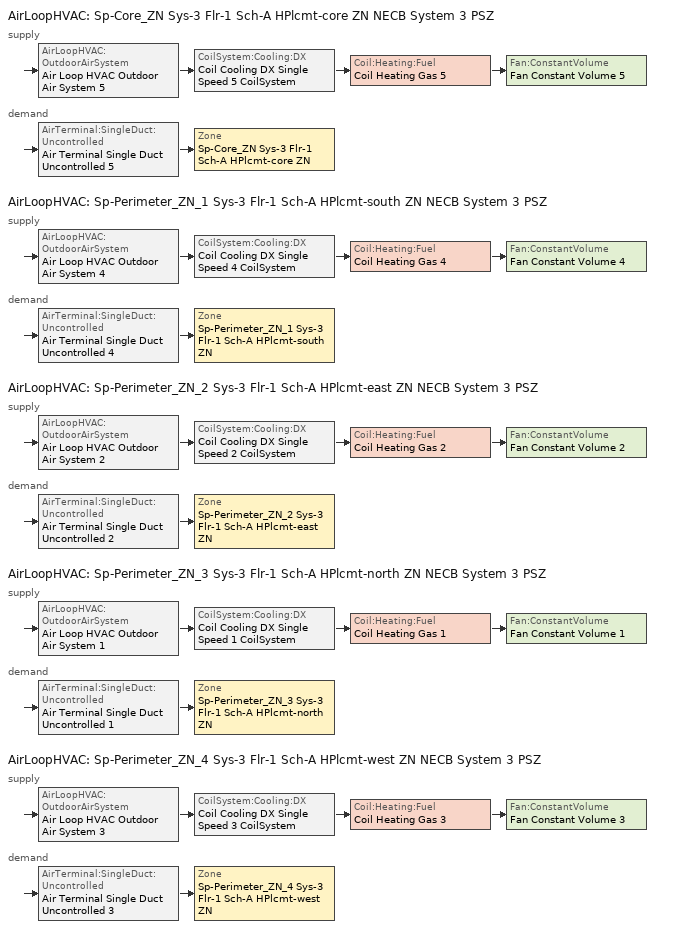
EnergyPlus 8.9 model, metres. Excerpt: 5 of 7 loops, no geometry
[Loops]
AirLoopHVAC 'Sp-Core_ZN Sys-3 Flr-1 Sch-A HPlcmt-core ZN NECB System 3 PSZ'
 supply: AirLoopHVAC:OutdoorAirSystem 'Air Loop HVAC Outdoor Air System 5' > CoilSystem:Cooling:DX 'Coil Cooling DX Single Speed 5 CoilSystem' > Coil:Heating:Fuel 'Coil Heating Gas 5' > Fan:ConstantVolume 'Fan Constant Volume 5'
 demand: AirTerminal:SingleDuct:Uncontrolled 'Air Terminal Single Duct Uncontrolled 5' > Zone 'Sp-Core_ZN Sys-3 Flr-1 Sch-A HPlcmt-core ZN'
AirLoopHVAC 'Sp-Perimeter_ZN_1 Sys-3 Flr-1 Sch-A HPlcmt-south ZN NECB System 3 PSZ'
 supply: AirLoopHVAC:OutdoorAirSystem 'Air Loop HVAC Outdoor Air System 4' > CoilSystem:Cooling:DX 'Coil Cooling DX Single Speed 4 CoilSystem' > Coil:Heating:Fuel 'Coil Heating Gas 4' > Fan:ConstantVolume 'Fan Constant Volume 4'
 demand: AirTerminal:SingleDuct:Uncontrolled 'Air Terminal Single Duct Uncontrolled 4' > Zone 'Sp-Perimeter_ZN_1 Sys-3 Flr-1 Sch-A HPlcmt-south ZN'
AirLoopHVAC 'Sp-Perimeter_ZN_2 Sys-3 Flr-1 Sch-A HPlcmt-east ZN NECB System 3 PSZ'
 supply: AirLoopHVAC:OutdoorAirSystem 'Air Loop HVAC Outdoor Air System 2' > CoilSystem:Cooling:DX 'Coil Cooling DX Single Speed 2 CoilSystem' > Coil:Heating:Fuel 'Coil Heating Gas 2' > Fan:ConstantVolume 'Fan Constant Volume 2'
 demand: AirTerminal:SingleDuct:Uncontrolled 'Air Terminal Single Duct Uncontrolled 2' > Zone 'Sp-Perimeter_ZN_2 Sys-3 Flr-1 Sch-A HPlcmt-east ZN'
AirLoopHVAC 'Sp-Perimeter_ZN_3 Sys-3 Flr-1 Sch-A HPlcmt-north ZN NECB System 3 PSZ'
 supply: AirLoopHVAC:OutdoorAirSystem 'Air Loop HVAC Outdoor Air System 1' > CoilSystem:Cooling:DX 'Coil Cooling DX Single Speed 1 CoilSystem' > Coil:Heating:Fuel 'Coil Heating Gas 1' > Fan:ConstantVolume 'Fan Constant Volume 1'
 demand: AirTerminal:SingleDuct:Uncontrolled 'Air Terminal Single Duct Uncontrolled 1' > Zone 'Sp-Perimeter_ZN_3 Sys-3 Flr-1 Sch-A HPlcmt-north ZN'
AirLoopHVAC 'Sp-Perimeter_ZN_4 Sys-3 Flr-1 Sch-A HPlcmt-west ZN NECB System 3 PSZ'
 supply: AirLoopHVAC:OutdoorAirSystem 'Air Loop HVAC Outdoor Air System 3' > CoilSystem:Cooling:DX 'Coil Cooling DX Single Speed 3 CoilSystem' > Coil:Heating:Fuel 'Coil Heating Gas 3' > Fan:ConstantVolume 'Fan Constant Volume 3'
 demand: AirTerminal:SingleDuct:Uncontrolled 'Air Terminal Single Duct Uncontrolled 3' > Zone 'Sp-Perimeter_ZN_4 Sys-3 Flr-1 Sch-A HPlcmt-west ZN'
[ZoneControl:Thermostat] Control Object Type 1=ThermostatSetpoint:DualSetpoint
Name | Zone or ZoneList | Control Type Schedule | Control Name 1
Sp-Core_ZN Sys-3 Flr-1 Sch-A HPlcmt-core ZN Thermostat | Sp-Core_ZN Sys-3 Flr-1 Sch-A HPlcmt-core ZN | Sp-Core_ZN Sys-3 Flr-1 Sch-A HPlcmt-core ZN Thermostat Schedule | Space Function Office enclosed > 25 m2 Thermostat 10
Sp-Perimeter_ZN_1 Sys-3 Flr-1 Sch-A HPlcmt-south ZN Thermostat | Sp-Perimeter_ZN_1 Sys-3 Flr-1 Sch-A HPlcmt-south ZN | Sp-Perimeter_ZN_1 Sys-3 Flr-1 Sch-A HPlcmt-south ZN Thermostat Schedule | Space Function Office enclosed > 25 m2 Thermostat 9
Sp-Perimeter_ZN_2 Sys-3 Flr-1 Sch-A HPlcmt-east ZN Thermostat | Sp-Perimeter_ZN_2 Sys-3 Flr-1 Sch-A HPlcmt-east ZN | Sp-Perimeter_ZN_2 Sys-3 Flr-1 Sch-A HPlcmt-east ZN Thermostat Schedule | Space Function Office enclosed > 25 m2 Thermostat 7
Sp-Perimeter_ZN_3 Sys-3 Flr-1 Sch-A HPlcmt-north ZN Thermostat | Sp-Perimeter_ZN_3 Sys-3 Flr-1 Sch-A HPlcmt-north ZN | Sp-Perimeter_ZN_3 Sys-3 Flr-1 Sch-A HPlcmt-north ZN Thermostat Schedule | Space Function Office enclosed > 25 m2 Thermostat 6
Sp-Perimeter_ZN_4 Sys-3 Flr-1 Sch-A HPlcmt-west ZN Thermostat | Sp-Perimeter_ZN_4 Sys-3 Flr-1 Sch-A HPlcmt-west ZN | Sp-Perimeter_ZN_4 Sys-3 Flr-1 Sch-A HPlcmt-west ZN Thermostat Schedule | Space Function Office enclosed > 25 m2 Thermostat 8
[ThermostatSetpoint:DualSetpoint] Heating Setpoint Temperature Schedule=NECB-A-Thermostat Setpoint-Heating; Cooling Setpoint Temperature Schedule=NECB-A-Thermostat Setpoint-Cooling
Space Function Office enclosed > 25 m2 Thermostat 10; Space Function Office enclosed > 25 m2 Thermostat 9; Space Function Office enclosed > 25 m2 Thermostat 7; Space Function Office enclosed > 25 m2 Thermostat 6; Space Function Office enclosed > 25 m2 Thermostat 8
[AirTerminal:SingleDuct:Uncontrolled] Availability Schedule=Always On Discrete; Maximum Air Flow Rate {m3/s}=AutoSize
Air Terminal Single Duct Uncontrolled 5; Air Terminal Single Duct Uncontrolled 4; Air Terminal Single Duct Uncontrolled 2; Air Terminal Single Duct Uncontrolled 1; Air Terminal Single Duct Uncontrolled 3
[Zone equipment]
Sp-Core_ZN Sys-3 Flr-1 Sch-A HPlcmt-core ZN: Air Terminal Single Duct Uncontrolled 5, Zone HVAC Baseboard Convective Water 5
Sp-Perimeter_ZN_1 Sys-3 Flr-1 Sch-A HPlcmt-south ZN: Air Terminal Single Duct Uncontrolled 4, Zone HVAC Baseboard Convective Water 4
Sp-Perimeter_ZN_2 Sys-3 Flr-1 Sch-A HPlcmt-east ZN: Air Terminal Single Duct Uncontrolled 2, Zone HVAC Baseboard Convective Water 2
Sp-Perimeter_ZN_3 Sys-3 Flr-1 Sch-A HPlcmt-north ZN: Air Terminal Single Duct Uncontrolled 1, Zone HVAC Baseboard Convective Water 1
Sp-Perimeter_ZN_4 Sys-3 Flr-1 Sch-A HPlcmt-west ZN: Air Terminal Single Duct Uncontrolled 3, Zone HVAC Baseboard Convective Water 3
[Sizing:Zone] Zone Cooling Design Supply Air Temperature Input Method=SupplyAirTemperature; Zone Cooling Design Supply Air Temperature {C}=13; Zone Cooling Design Supply Air Temperature Difference {deltaC}=11.11; Zone Heating Design Supply Air Temperature Input Method=SupplyAirTemperature; Zone Heating Design Supply Air Temperature {C}=43; Zone Heating Design Supply Air Temperature Difference {deltaC}=11.11; Zone Cooling Design Supply Air Humidity Ratio {kgWater/kgDryAir}=0.0085; Zone Heating Design Supply Air Humidity Ratio {kgWater/kgDryAir}=0.008; Design Specification Outdoor Air Object=Space Function Office enclosed > 25 m2 Ventilation; Zone Heating Sizing Factor=1.3; Zone Cooling Sizing Factor=1.1; Cooling Design Air Flow Method=DesignDay; Cooling Design Air Flow Rate {m3/s}=0; Cooling Minimum Air Flow per Zone Floor Area {m3/s-m2}=0.000762; Cooling Minimum Air Flow {m3/s}=0; Cooling Minimum Air Flow Fraction=0; Heating Design Air Flow Method=DesignDay; Heating Design Air Flow Rate {m3/s}=0; Heating Maximum Air Flow per Zone Floor Area {m3/s-m2}=0.002032; Heating Maximum Air Flow {m3/s}=0.141576; Heating Maximum Air Flow Fraction=0.3; Account for Dedicated Outdoor Air System=No
Name | Design Specification Zone Air Distribution Object
Sp-Core_ZN Sys-3 Flr-1 Sch-A HPlcmt-core ZN | Sp-Core_ZN Sys-3 Flr-1 Sch-A HPlcmt-core ZN Design Spec Zone Air Dist
Sp-Perimeter_ZN_1 Sys-3 Flr-1 Sch-A HPlcmt-south ZN | Sp-Perimeter_ZN_1 Sys-3 Flr-1 Sch-A HPlcmt-south ZN Design Spec Zone Air Dist
Sp-Perimeter_ZN_2 Sys-3 Flr-1 Sch-A HPlcmt-east ZN | Sp-Perimeter_ZN_2 Sys-3 Flr-1 Sch-A HPlcmt-east ZN Design Spec Zone Air Dist
Sp-Perimeter_ZN_3 Sys-3 Flr-1 Sch-A HPlcmt-north ZN | Sp-Perimeter_ZN_3 Sys-3 Flr-1 Sch-A HPlcmt-north ZN Design Spec Zone Air Dist
Sp-Perimeter_ZN_4 Sys-3 Flr-1 Sch-A HPlcmt-west ZN | Sp-Perimeter_ZN_4 Sys-3 Flr-1 Sch-A HPlcmt-west ZN Design Spec Zone Air Dist
[DesignSpecification:ZoneAirDistribution] Zone Air Distribution Effectiveness in Cooling Mode=1; Zone Air Distribution Effectiveness in Heating Mode=1
Sp-Core_ZN Sys-3 Flr-1 Sch-A HPlcmt-core ZN Design Spec Zone Air Dist; Sp-Perimeter_ZN_1 Sys-3 Flr-1 Sch-A HPlcmt-south ZN Design Spec Zone Air Dist; Sp-Perimeter_ZN_2 Sys-3 Flr-1 Sch-A HPlcmt-east ZN Design Spec Zone Air Dist; Sp-Perimeter_ZN_3 Sys-3 Flr-1 Sch-A HPlcmt-north ZN Design Spec Zone Air Dist; Sp-Perimeter_ZN_4 Sys-3 Flr-1 Sch-A HPlcmt-west ZN Design Spec Zone Air Dist
[Controller:MechanicalVentilation] Availability Schedule=Always On Discrete; Demand Controlled Ventilation=No; System Outdoor Air Method=ZoneSum; Design Specification Outdoor Air Object Name 1=Space Function Office enclosed > 25 m2 Ventilation
Name | Zone Name 1 | Design Specification Zone Air Distribution Object Name 1
Controller Mechanical Ventilation 5 | Sp-Core_ZN Sys-3 Flr-1 Sch-A HPlcmt-core ZN | Sp-Core_ZN Sys-3 Flr-1 Sch-A HPlcmt-core ZN Design Spec Zone Air Dist
Controller Mechanical Ventilation 4 | Sp-Perimeter_ZN_1 Sys-3 Flr-1 Sch-A HPlcmt-south ZN | Sp-Perimeter_ZN_1 Sys-3 Flr-1 Sch-A HPlcmt-south ZN Design Spec Zone Air Dist
Controller Mechanical Ventilation 2 | Sp-Perimeter_ZN_2 Sys-3 Flr-1 Sch-A HPlcmt-east ZN | Sp-Perimeter_ZN_2 Sys-3 Flr-1 Sch-A HPlcmt-east ZN Design Spec Zone Air Dist
Controller Mechanical Ventilation 1 | Sp-Perimeter_ZN_3 Sys-3 Flr-1 Sch-A HPlcmt-north ZN | Sp-Perimeter_ZN_3 Sys-3 Flr-1 Sch-A HPlcmt-north ZN Design Spec Zone Air Dist
Controller Mechanical Ventilation 3 | Sp-Perimeter_ZN_4 Sys-3 Flr-1 Sch-A HPlcmt-west ZN | Sp-Perimeter_ZN_4 Sys-3 Flr-1 Sch-A HPlcmt-west ZN Design Spec Zone Air Dist
[DesignSpecification:OutdoorAir]
Space Function Office enclosed > 25 m2 Ventilation: Outdoor Air Method=Sum; Outdoor Air Flow per Person {m3/s-person}=0; Outdoor Air Flow per Zone Floor Area {m3/s-m2}=0.00042164; Outdoor Air Flow per Zone {m3/s}=0; Outdoor Air Flow Air Changes per Hour {1/hr}=0
[AirLoopHVAC] Design Supply Air Flow Rate {m3/s}=AutoSize
Sp-Core_ZN Sys-3 Flr-1 Sch-A HPlcmt-core ZN NECB System 3 PSZ; Sp-Perimeter_ZN_1 Sys-3 Flr-1 Sch-A HPlcmt-south ZN NECB System 3 PSZ; Sp-Perimeter_ZN_2 Sys-3 Flr-1 Sch-A HPlcmt-east ZN NECB System 3 PSZ; Sp-Perimeter_ZN_3 Sys-3 Flr-1 Sch-A HPlcmt-north ZN NECB System 3 PSZ; Sp-Perimeter_ZN_4 Sys-3 Flr-1 Sch-A HPlcmt-west ZN NECB System 3 PSZ
[Sizing:System] Type of Load to Size On=Sensible; Design Outdoor Air Flow Rate {m3/s}=Autosize; Central Heating Maximum System Air Flow Ratio=1; Preheat Design Temperature {C}=7; Preheat Design Humidity Ratio {kgWater/kgDryAir}=0.008; Precool Design Temperature {C}=13; Precool Design Humidity Ratio {kgWater/kgDryAir}=0.008; Central Cooling Design Supply Air Temperature {C}=13; Central Heating Design Supply Air Temperature {C}=43; Type of Zone Sum to Use=NonCoincident; 100% Outdoor Air in Cooling=No; 100% Outdoor Air in Heating=No; Central Cooling Design Supply Air Humidity Ratio {kgWater/kgDryAir}=0.0085; Central Heating Design Supply Air Humidity Ratio {kgWater/kgDryAir}=0.008; Cooling Supply Air Flow Rate Method=DesignDay; Cooling Supply Air Flow Rate {m3/s}=0; Cooling Supply Air Flow Rate Per Floor Area {m3/s-m2}=0.00996765; Cooling Fraction of Autosized Cooling Supply Air Flow Rate=1; Cooling Supply Air Flow Rate Per Unit Cooling Capacity {m3/s-W}=3.94755e-05; Heating Supply Air Flow Rate Method=DesignDay; Heating Supply Air Flow Rate {m3/s}=0; Heating Supply Air Flow Rate Per Floor Area {m3/s-m2}=0.00996765; Heating Fraction of Autosized Heating Supply Air Flow Rate=1; Heating Fraction of Autosized Cooling Supply Air Flow Rate=1; Heating Supply Air Flow Rate Per Unit Heating Capacity {m3/s-W}=3.15882e-05; System Outdoor Air Method=ZoneSum; Zone Maximum Outdoor Air Fraction=1; Cooling Design Capacity Method=CoolingDesignCapacity; Cooling Design Capacity {W}=Autosize; Cooling Design Capacity Per Floor Area {W/m2}=234.7; Fraction of Autosized Cooling Design Capacity=1; Heating Design Capacity Method=HeatingDesignCapacity; Heating Design Capacity {W}=Autosize; Heating Design Capacity Per Floor Area {W/m2}=157; Fraction of Autosized Heating Design Capacity=1; Central Cooling Capacity Control Method=OnOff
Sp-Core_ZN Sys-3 Flr-1 Sch-A HPlcmt-core ZN NECB System 3 PSZ; Sp-Perimeter_ZN_1 Sys-3 Flr-1 Sch-A HPlcmt-south ZN NECB System 3 PSZ; Sp-Perimeter_ZN_2 Sys-3 Flr-1 Sch-A HPlcmt-east ZN NECB System 3 PSZ; Sp-Perimeter_ZN_3 Sys-3 Flr-1 Sch-A HPlcmt-north ZN NECB System 3 PSZ; Sp-Perimeter_ZN_4 Sys-3 Flr-1 Sch-A HPlcmt-west ZN NECB System 3 PSZ
[Controller:OutdoorAir] Minimum Outdoor Air Flow Rate {m3/s}=Autosize; Maximum Outdoor Air Flow Rate {m3/s}=Autosize; Economizer Control Type=NoEconomizer; Economizer Control Action Type=ModulateFlow; Economizer Maximum Limit Dry-Bulb Temperature {C}=28; Economizer Maximum Limit Enthalpy {J/kg}=64000; Economizer Minimum Limit Dry-Bulb Temperature {C}=-100; Lockout Type=NoLockout; Minimum Limit Type=FixedMinimum; High Humidity Control=No; Control High Indoor Humidity Based on Outdoor Humidity Ratio=Yes; Heat Recovery Bypass Control Type=BypassWhenWithinEconomizerLimits
Name | Mechanical Ventilation Controller
Controller Outdoor Air 5 | Controller Mechanical Ventilation 5
Controller Outdoor Air 4 | Controller Mechanical Ventilation 4
Controller Outdoor Air 2 | Controller Mechanical Ventilation 2
Controller Outdoor Air 1 | Controller Mechanical Ventilation 1
Controller Outdoor Air 3 | Controller Mechanical Ventilation 3
[SetpointManager:MixedAir] Control Variable=Temperature
Node 80 OS Default SPM; Node 79 OS Default SPM; Node 78 OS Default SPM; Node 67 OS Default SPM; Node 66 OS Default SPM; Node 65 OS Default SPM; Node 41 OS Default SPM; Node 40 OS Default SPM; Node 39 OS Default SPM; Node 29 OS Default SPM; Node 28 OS Default SPM; Node 27 OS Default SPM; Node 54 OS Default SPM; Node 53 OS Default SPM; Node 52 OS Default SPM
[CoilSystem:Cooling:DX] Availability Schedule=Always On Discrete
Name | Cooling Coil
Coil Cooling DX Single Speed 5 CoilSystem | Coil Cooling DX Single Speed 5
Coil Cooling DX Single Speed 4 CoilSystem | Coil Cooling DX Single Speed 4
Coil Cooling DX Single Speed 2 CoilSystem | Coil Cooling DX Single Speed 2
Coil Cooling DX Single Speed 1 CoilSystem | Coil Cooling DX Single Speed 1
Coil Cooling DX Single Speed 3 CoilSystem | Coil Cooling DX Single Speed 3
[Coil:Cooling:DX:SingleSpeed] Availability Schedule=Always On Discrete; Gross Rated Total Cooling Capacity {W}=Autosize; Gross Rated Sensible Heat Ratio=Autosize; Gross Rated Cooling COP {W/W}=3; Rated Air Flow Rate {m3/s}=Autosize; Rated Evaporator Fan Power Per Volume Flow Rate {W/(m3/s)}=773.3; Condenser Type=AirCooled; Evaporative Condenser Effectiveness=0; Evaporative Condenser Air Flow Rate {m3/s}=Autosize; Evaporative Condenser Pump Rated Power Consumption {W}=Autosize; Crankcase Heater Capacity {W}=0; Maximum Outdoor Dry-Bulb Temperature for Crankcase Heater Operation {C}=0; Basin Heater Capacity {W/K}=0; Basin Heater Setpoint Temperature {C}=10
Name | Total Cooling Capacity Function of Temperature Curve | Total Cooling Capacity Function of Flow Fraction Curve | Energy Input Ratio Function of Temperature Curve | Energy Input Ratio Function of Flow Fraction Curve | Part Load Fraction Correlation Curve
Coil Cooling DX Single Speed 5 | Curve Biquadratic 9 | Curve Quadratic 13 | Curve Biquadratic 10 | Curve Quadratic 14 | Curve Quadratic 15
Coil Cooling DX Single Speed 4 | Curve Biquadratic 7 | Curve Quadratic 10 | Curve Biquadratic 8 | Curve Quadratic 11 | Curve Quadratic 12
Coil Cooling DX Single Speed 2 | Curve Biquadratic 3 | Curve Quadratic 4 | Curve Biquadratic 4 | Curve Quadratic 5 | Curve Quadratic 6
Coil Cooling DX Single Speed 1 | Curve Biquadratic 1 | Curve Quadratic 1 | Curve Biquadratic 2 | Curve Quadratic 2 | Curve Quadratic 3
Coil Cooling DX Single Speed 3 | Curve Biquadratic 5 | Curve Quadratic 7 | Curve Biquadratic 6 | Curve Quadratic 8 | Curve Quadratic 9
[Coil:Heating:Fuel] Availability Schedule=Always On Discrete; Fuel Type=NaturalGas; Burner Efficiency=0.8; Nominal Capacity {W}=AutoSize; Parasitic Electric Load {W}=0; Parasitic Fuel Load {W}=0
Coil Heating Gas 5; Coil Heating Gas 4; Coil Heating Gas 2; Coil Heating Gas 1; Coil Heating Gas 3
[Fan:ConstantVolume] Availability Schedule=Always On Discrete; Fan Total Efficiency=0.7; Pressure Rise {Pa}=250; Maximum Flow Rate {m3/s}=AutoSize; Motor Efficiency=0.9; Motor In Airstream Fraction=1
Fan Constant Volume 5; Fan Constant Volume 4; Fan Constant Volume 2; Fan Constant Volume 1; Fan Constant Volume 3
[SetpointManager:SingleZone:Reheat] Control Variable=Temperature; Minimum Supply Air Temperature {C}=13; Maximum Supply Air Temperature {C}=43
Name | Control Zone
Setpoint Manager Single Zone Reheat 5 | Sp-Core_ZN Sys-3 Flr-1 Sch-A HPlcmt-core ZN
Setpoint Manager Single Zone Reheat 4 | Sp-Perimeter_ZN_1 Sys-3 Flr-1 Sch-A HPlcmt-south ZN
Setpoint Manager Single Zone Reheat 2 | Sp-Perimeter_ZN_2 Sys-3 Flr-1 Sch-A HPlcmt-east ZN
Setpoint Manager Single Zone Reheat 1 | Sp-Perimeter_ZN_3 Sys-3 Flr-1 Sch-A HPlcmt-north ZN
Setpoint Manager Single Zone Reheat 3 | Sp-Perimeter_ZN_4 Sys-3 Flr-1 Sch-A HPlcmt-west ZN
[Schedule:Compact]
Sp-Core_ZN Sys-3 Flr-1 Sch-A HPlcmt-core ZN Thermostat Schedule; Sp-Perimeter_ZN_1 Sys-3 Flr-1 Sch-A HPlcmt-south ZN Thermostat Schedule; Sp-Perimeter_ZN_2 Sys-3 Flr-1 Sch-A HPlcmt-east ZN Thermostat Schedule; Sp-Perimeter_ZN_3 Sys-3 Flr-1 Sch-A HPlcmt-north ZN Thermostat Schedule; Sp-Perimeter_ZN_4 Sys-3 Flr-1 Sch-A HPlcmt-west ZN Thermostat Schedule: Through: 12/31, For: AllDays, Until: 24:00, 4
[Schedule:Day:Interval]
NECB-A-Thermostat Setpoint-Heating Sun|Hol Day; NECB-A-Thermostat Setpoint-Heating Sat Day: No, 24:00, 18
NECB-A-Thermostat Setpoint-Heating Default|Wkdy Day; NECB-A-Thermostat Setpoint-Heating Default: No, 06:00, 18, 07:00, 20, 21:00, 22, 24:00, 18
NECB-A-Thermostat Setpoint-Cooling Sun|Hol Day; NECB-A-Thermostat Setpoint-Cooling Sat Day: No, 24:00, 35
NECB-A-Thermostat Setpoint-Cooling Default|Wkdy Day; NECB-A-Thermostat Setpoint-Cooling Default: No, 06:00, 35, 21:00, 24, 24:00, 35
[Schedule:Week:Daily]
NECB-A-Thermostat Setpoint-Heating Week Rule - Jan1-Dec31: NECB-A-Thermostat Setpoint-Heating Sun|Hol Day, NECB-A-Thermostat Setpoint-Heating Default|Wkdy Day, NECB-A-Thermostat Setpoint-Heating Default|Wkdy Day, NECB-A-Thermostat Setpoint-Heating Default|Wkdy Day, NECB-A-Thermostat Setpoint-Heating Default|Wkdy Day, NECB-A-Thermostat Setpoint-Heating Default|Wkdy Day, NECB-A-Thermostat Setpoint-Heating Sat Day, NECB-A-Thermostat Setpoint-Heating Default, NECB-A-Thermostat Setpoint-Heating Default, NECB-A-Thermostat Setpoint-Heating Default, NECB-A-Thermostat Setpoint-Heating Default, NECB-A-Thermostat Setpoint-Heating Default
NECB-A-Thermostat Setpoint-Cooling Week Rule - Jan1-Dec31: NECB-A-Thermostat Setpoint-Cooling Sun|Hol Day, NECB-A-Thermostat Setpoint-Cooling Default|Wkdy Day, NECB-A-Thermostat Setpoint-Cooling Default|Wkdy Day, NECB-A-Thermostat Setpoint-Cooling Default|Wkdy Day, NECB-A-Thermostat Setpoint-Cooling Default|Wkdy Day, NECB-A-Thermostat Setpoint-Cooling Default|Wkdy Day, NECB-A-Thermostat Setpoint-Cooling Sat Day, NECB-A-Thermostat Setpoint-Cooling Default, NECB-A-Thermostat Setpoint-Cooling Default, NECB-A-Thermostat Setpoint-Cooling Default, NECB-A-Thermostat Setpoint-Cooling Default, NECB-A-Thermostat Setpoint-Cooling Default
[Schedule:Year]
NECB-A-Thermostat Setpoint-Heating: NECB-A-Thermostat Setpoint-Heating Week Rule - Jan1-Dec31, 1, 1, 12, 31
NECB-A-Thermostat Setpoint-Cooling: NECB-A-Thermostat Setpoint-Cooling Week Rule - Jan1-Dec31, 1, 1, 12, 31
[Schedule:Constant]
Always On Discrete: Hourly Value=1
[Curve:Biquadratic] Minimum Value of x {BasedOnField A2}=17; Maximum Value of x {BasedOnField A2}=22; Minimum Value of y {BasedOnField A3}=13; Maximum Value of y {BasedOnField A3}=46
Name | Coefficient1 Constant | Coefficient2 x | Coefficient3 x**2 | Coefficient4 y | Coefficient5 y**2 | Coefficient6 x*y
Curve Biquadratic 9; Curve Biquadratic 7; Curve Biquadratic 3; Curve Biquadratic 1; Curve Biquadratic 5 | 0.942588 | 0.00954335 | 0.00068377 | -0.0110427 | 5.249e-06 | -9.72e-06
Curve Biquadratic 10; Curve Biquadratic 8; Curve Biquadratic 4; Curve Biquadratic 2; Curve Biquadratic 6 | 0.342414 | 0.034885 | -0.0006237 | 0.00497722 | 0.000437951 | -0.000728028
[Curve:Quadratic]
Name | Coefficient1 Constant | Coefficient2 x | Coefficient3 x**2 | Minimum Value of x {BasedOnField A2} | Maximum Value of x {BasedOnField A2}
Curve Quadratic 13; Curve Quadratic 10; Curve Quadratic 4; Curve Quadratic 1; Curve Quadratic 7 | 0.8 | 0.2 | 0 | 0.5 | 1.5
Curve Quadratic 14; Curve Quadratic 11; Curve Quadratic 5; Curve Quadratic 2; Curve Quadratic 8 | 1.1552 | -0.1808 | 0.0256 | 0.5 | 1.5
Curve Quadratic 15; Curve Quadratic 12; Curve Quadratic 6; Curve Quadratic 3; Curve Quadratic 9 | 0.85 | 0.15 | 0 | 0 | 1
